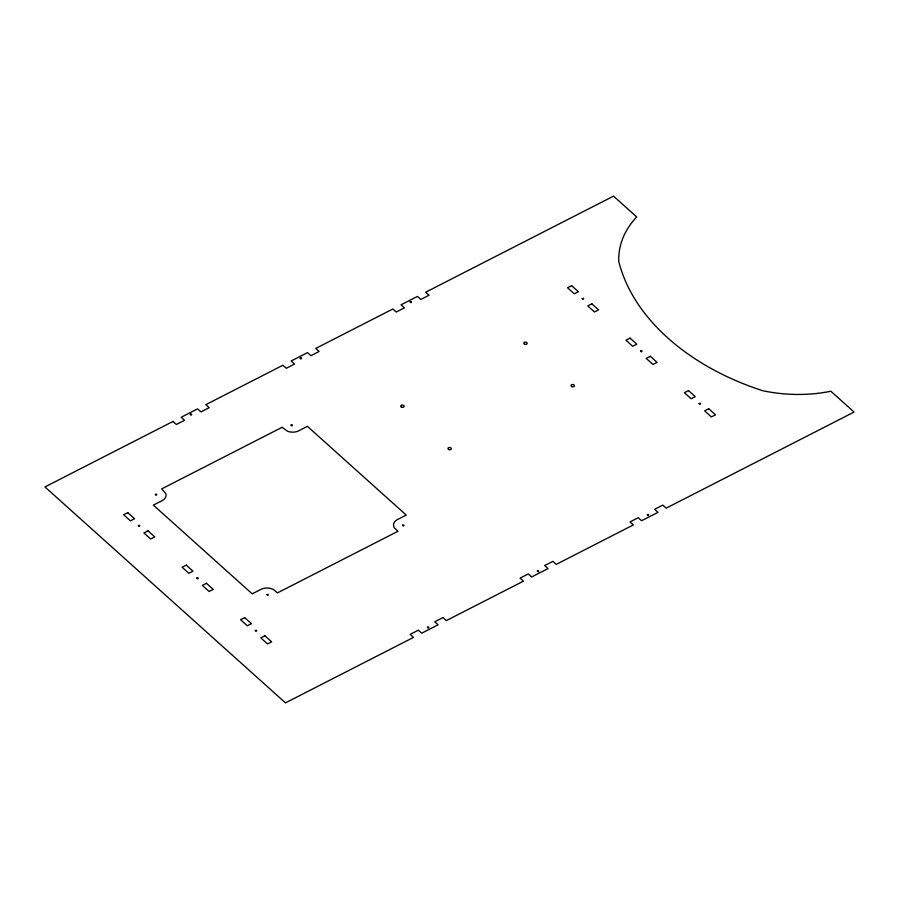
<?xml version="1.0" encoding="UTF-8"?>
<svg xmlns="http://www.w3.org/2000/svg" width="899" height="899" viewBox="0 0 899 899"><rect width="100%" height="100%" fill="white"/><g stroke="black" fill="none" stroke-linecap="round" stroke-linejoin="round"><path stroke-width="1.35" d="M138.435 525.589C139.278 528.005 141.031 524.241 138.435 525.589M155.381 494.461C156.224 496.877 157.988 493.102 155.381 494.461M190.296 414.327C191.127 416.743 192.892 412.978 190.296 414.327M196.881 578.057C197.724 580.473 199.477 576.709 196.881 578.057M300.232 358.105C301.064 360.521 302.828 356.746 300.232 358.105M291.074 425.058C291.905 427.474 293.67 423.71 291.074 425.058M266.958 594.632C267.801 597.037 269.554 593.273 266.958 594.632M255.327 630.525C256.159 632.941 257.923 629.176 255.327 630.525M410.158 301.873C411 304.289 412.765 300.513 410.158 301.873M402.64 525.23C403.494 527.634 405.213 523.903 402.64 525.23M427.441 627.232C428.284 629.648 430.037 625.884 427.441 627.232M582.282 298.58C583.125 300.985 584.878 297.221 582.282 298.58M537.377 571C538.22 573.416 539.973 569.651 537.377 571M640.729 351.048C641.571 353.453 643.302 349.722 640.729 351.048M647.314 514.779C648.157 517.183 649.91 513.419 647.314 514.779M699.164 403.516C700.006 405.932 701.771 402.156 699.164 403.516M172.979 421.462L44.95 486.943L285.477 702.872L413.506 637.391L410.124 634.357L418.327 630.165L421.71 633.188L438.116 624.794L434.745 621.771L442.949 617.568L446.32 620.602L523.432 581.159L520.06 578.136L528.264 573.933L531.646 576.967L548.053 568.573L544.682 565.538L552.885 561.347L556.256 564.37L633.368 524.926L629.997 521.903L638.2 517.7L641.583 520.735L657.989 512.34L654.618 509.306L662.821 505.114L666.193 508.149L854.05 412.057L830.856 391.234A119.286 81.955 6.2 0 1 762.667 390.705A231.065 158.763 6.2 0 1 618.782 261.53A119.286 81.955 6.2 0 1 636.717 216.951L613.523 196.128L425.665 292.209L429.048 295.243L420.833 299.434L417.462 296.412L401.055 304.806L404.426 307.829L396.223 312.032L392.852 308.998L315.729 348.441L319.111 351.475L310.908 355.667L307.525 352.633L291.119 361.027L294.49 364.061L286.287 368.253L282.915 365.23L205.804 404.674L209.175 407.697L200.971 411.899L197.589 408.865L181.182 417.26L184.553 420.294L176.35 424.485L172.979 421.462M282.106 427.306L161.663 488.899L165.877 493.652A10.721 7.372 6.2 0 1 162.539 500.428L153.369 505.126L252.192 593.846L261.373 589.148A10.721 7.372 6.2 0 1 273.318 589.418L277.499 592.879L397.931 531.287L394.155 527.612A10.721 7.372 6.2 0 1 397.055 519.757L406.224 515.06L307.402 426.34L298.232 431.037A10.721 7.372 6.2 0 1 287.691 431.34L282.106 427.306M127.77 512.677L123.669 514.779L130.422 520.836L134.524 518.734L127.77 512.677M571.618 285.657L567.516 287.759L574.259 293.816L578.372 291.714L571.618 285.657M148.02 530.848L143.919 532.95L150.661 539.007L154.763 536.905L148.02 530.848M591.857 303.828L587.755 305.93L594.509 311.987L598.61 309.885L591.857 303.828M186.217 565.145L182.115 567.247L188.869 573.304L192.97 571.202L186.217 565.145M630.064 338.125L625.962 340.227L632.705 346.284L636.807 344.182L630.064 338.125M206.467 583.316L202.354 585.418L209.107 591.475L213.209 589.373L206.467 583.316M650.303 356.296L646.201 358.398L652.955 364.455L657.057 362.353L650.303 356.296M244.663 617.613L240.561 619.714L247.304 625.771L251.405 623.67L244.663 617.613M688.51 390.593L684.409 392.694L691.151 398.751L695.253 396.65L688.51 390.593M264.902 635.784L260.8 637.885L267.554 643.942L271.655 641.841L264.902 635.784M708.749 408.764L704.647 410.865L711.39 416.922L715.503 414.832L708.749 408.764M401.437 407.078A1.674 1.157 6.2 0 0 404.078 406.404A1.674 1.157 6.2 0 0 401.718 405.101A1.674 1.157 6.2 0 0 401.437 407.078M448.668 449.489A1.674 1.157 6.2 0 0 451.309 448.815A1.674 1.157 6.2 0 0 448.949 447.511A1.674 1.157 6.2 0 0 448.668 449.489M571.753 386.536A1.674 1.157 6.2 0 0 574.394 385.851A1.674 1.157 6.2 0 0 572.034 384.558A1.674 1.157 6.2 0 0 571.753 386.536M524.522 344.126A1.674 1.157 6.2 0 0 527.162 343.452A1.674 1.157 6.2 0 0 524.802 342.148A1.674 1.157 6.2 0 0 524.522 344.126"/></g></svg>
